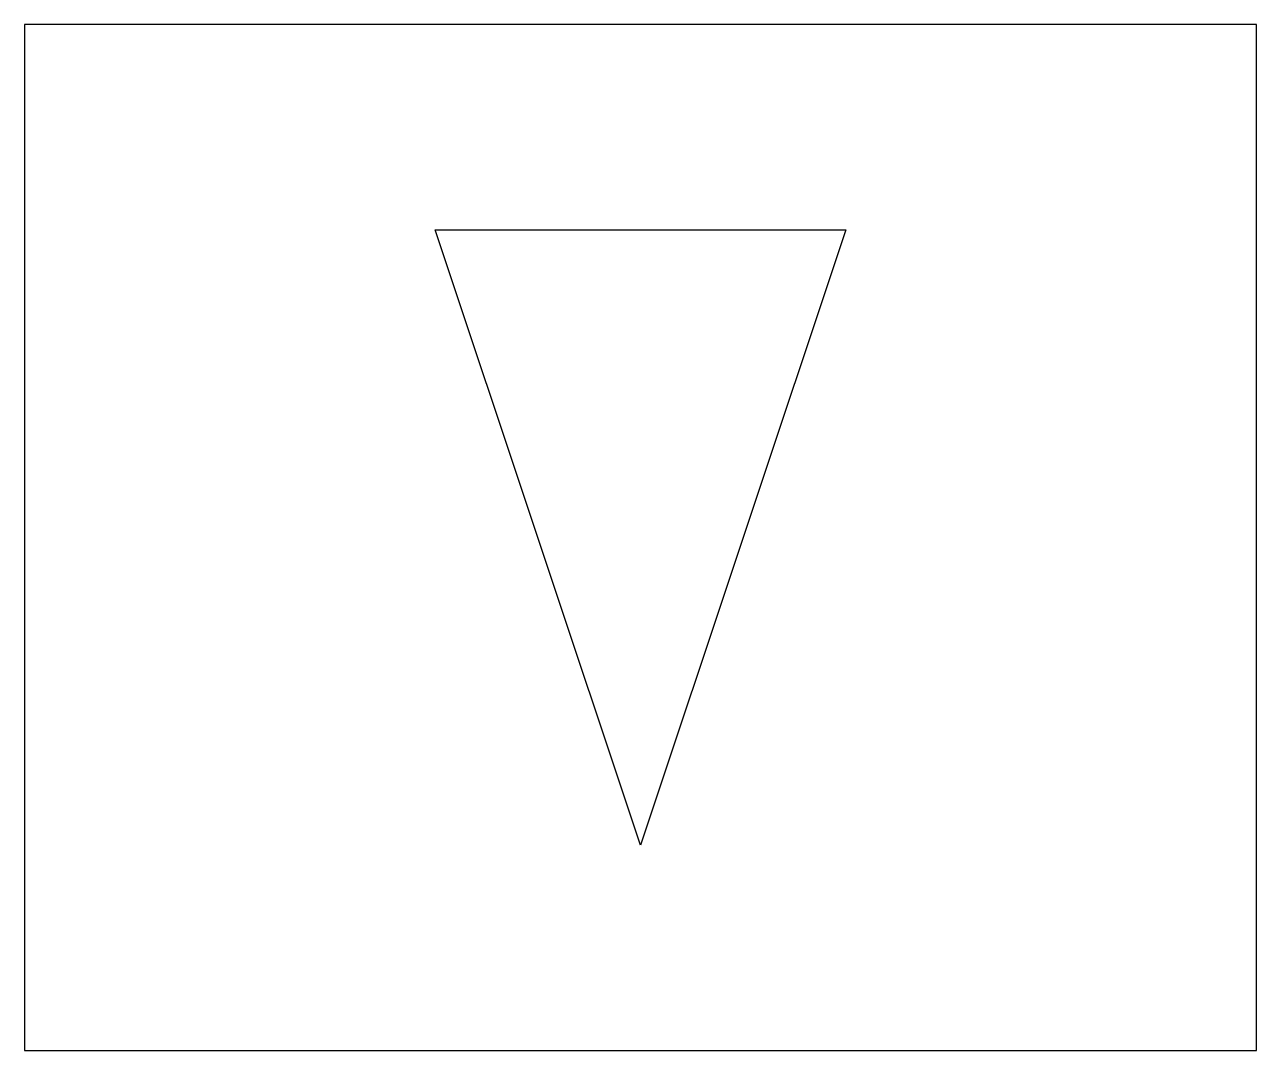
# Model space of a CAD drawing. Header units: inches. Extents: x 0 to 36, y 0 to 30.
import ezdxf

# ---------------------------------------------------------------- set-up
doc = ezdxf.new("R2010")
doc.units = ezdxf.units.IN
doc.header["$MEASUREMENT"] = 0
doc.layers.add('CUT', color=1, linetype='Continuous')

msp = doc.modelspace()

# ---------------------------------------------------------------- linework, layer by layer
at = {"layer": 'CUT'}
for points in [[(0, 0), (36, 0), (36, 30), (0, 30)], [(18, 6), (12, 24), (24, 24)]]:
    msp.add_lwpolyline(points, close=True, dxfattribs=at)

doc.saveas('drawing.dxf')
